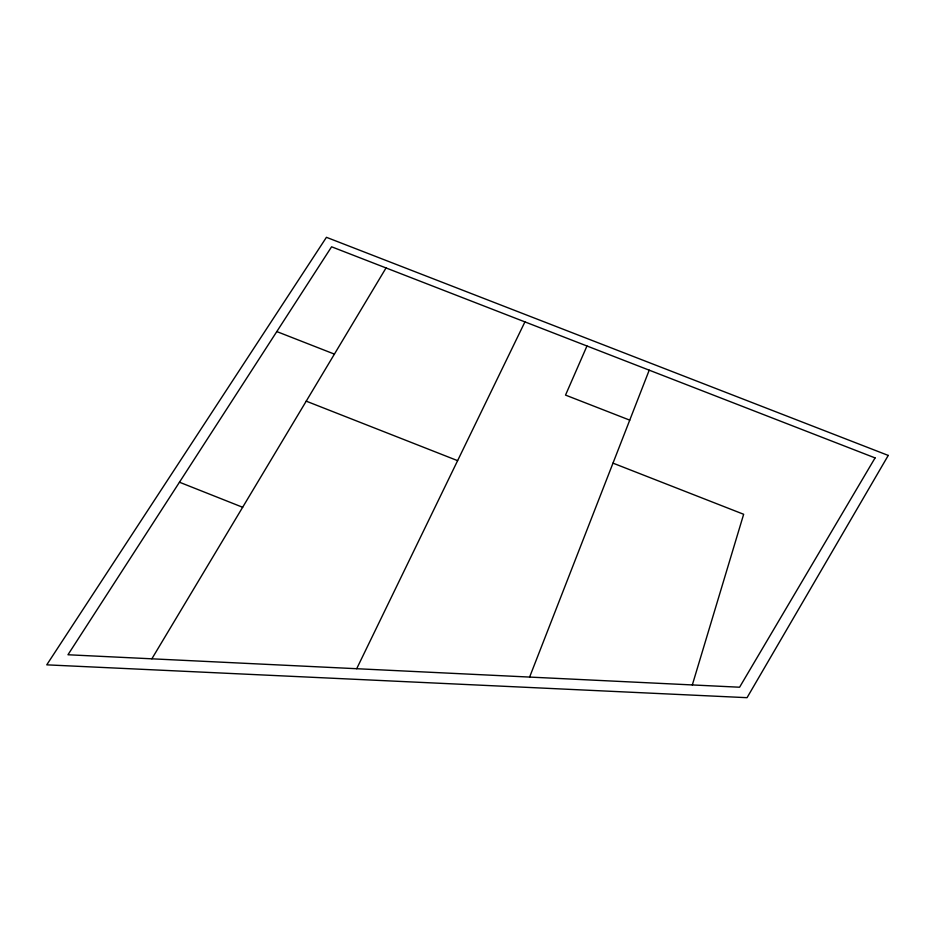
<?xml version="1.0" encoding="UTF-8"?>
<svg xmlns="http://www.w3.org/2000/svg" width="935" height="935" viewBox="0 0 935 935"><rect width="100%" height="100%" fill="white"/><g stroke="black" fill="none" stroke-linecap="round" stroke-linejoin="round"><path stroke-width="1.4" d="M692.321 684.946L743.652 514.273L612.986 463.141M529.619 677.069L649.217 370.167M586.97 345.985L565.523 395.096L629.746 420.142M356.691 668.712L524.921 321.897M151.856 658.813L386.038 267.948M276.807 331.574L334.414 354.12M306.224 401.162L457.612 460.651M179.462 482.215L242.656 507.273M888.25 455.427L747.042 697.685L46.75 664.843L326.432 237.315L888.25 455.427M875.078 457.905L739.585 687.225L67.963 654.757L331.586 246.793L875.078 457.905"/></g></svg>
